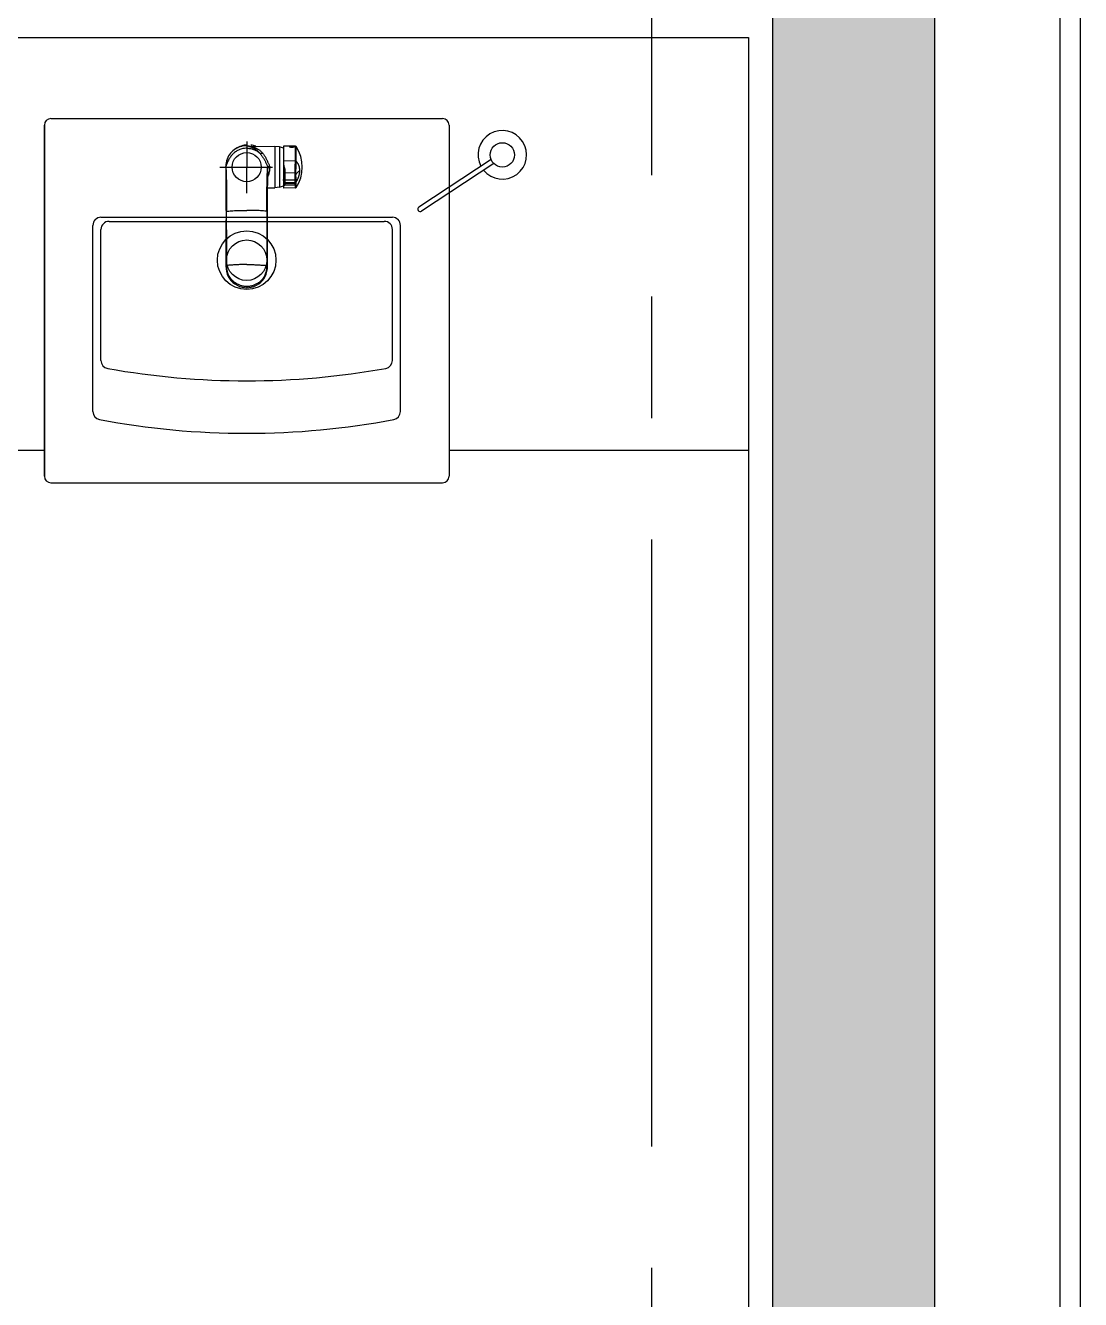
# Model space of a CAD drawing. Extents: x 1198601 to 1325177, y -301855 to -214174.
# Drawn here: x 1258597 to 1259900, y -275559 to -273985 of the extents above; entities that cross this region are included whole.
import ezdxf

# ---------------------------------------------------------------- set-up
doc = ezdxf.new("R2010")
doc.units = 0
doc.header["$LTSCALE"] = 600
doc.header["$MEASUREMENT"] = 0
doc.linetypes.add('CENTER', pattern=[2, 1.25, -0.25, 0.25, -0.25])
for name, color, linetype in [('252', 252, 'CONTINUOUS'), ('CEN', 1, 'CENTER'), ('COL', 2, 'CONTINUOUS'), ('INT', 13, 'CONTINUOUS'), ('WALLLL', 7, 'CONTINUOUS')]:
    doc.layers.add(name, color=color, linetype=linetype)

msp = doc.modelspace()

# ---------------------------------------------------------------- hatches: boundary and pattern name
at = {"layer": '252'}
msp.add_hatch(color=256, dxfattribs=at).paths.add_polyline_path([(1259720.4, -272519.9), (1259720.4, -271919.9), (1259120.4, -271919.9), (1259120.4, -272519.9), (1259520.4, -272519.9), (1259520.4, -281969.9), (1259120.4, -281969.9), (1259120.4, -282569.9), (1259720.4, -282569.9), (1259720.4, -281969.9)])

# ---------------------------------------------------------------- linework, layer by layer
at = {"layer": 'CEN'}
msp.add_line((1259370.4, -224219.9), (1259370.4, -297451), dxfattribs=at)
at = {"layer": 'COL', "color": 5}
for p, q in [((1259520.4, -281969.9), (1259520.4, -272519.9)), ((1259720.4, -281969.9), (1259720.4, -272519.9))]:
    msp.add_line(p, q, dxfattribs=at)
at = {"layer": 'INT', "lineweight": -3}
for p, q in [((1258628.4, -274099.9), (1259112.4, -274099.9)), ((1258620.4, -274107.9), (1258620.4, -274541.9)), ((1258620.4, -274541.9), (1258620.4, -274107.9)), ((1259120.4, -274107.9), (1259120.4, -274541.9)), ((1258854.9, -274138.5), (1258853.4, -274139.7)), ((1258856.4, -274137.5), (1258854.9, -274138.5)), ((1258857.8, -274136.7), (1258856.4, -274137.5)), ((1258859.2, -274136), (1258857.8, -274136.7)), ((1258860.5, -274135.4), (1258859.2, -274136)), ((1258861.7, -274135), (1258860.5, -274135.4)), ((1258862.8, -274134.6), (1258861.7, -274135)), ((1258864, -274134.3), (1258862.8, -274134.6)), ((1258864.9, -274134.1), (1258864, -274134.3)), ((1258870.6, -274128.2), (1258870.2, -274191.9)), ((1258873.9, -274134.2), (1258873.7, -274134.2)), ((1258873.8, -274134.4), (1258873.8, -274134.4)), ((1258873.9, -274134.2), (1258904.9, -274134.3)), ((1258876.1, -274134.2), (1258875.9, -274134.1)), ((1258904.9, -274134.3), (1258904.9, -274185.3)), ((1258910.9, -274134.8), (1258904.9, -274134.3)), ((1258910.9, -274134.8), (1258910.9, -274184.8)), ((1258915.8, -274134), (1258915.8, -274185.8)), ((1258915.9, -274133.9), (1258915.9, -274152.3)), ((1258930.5, -274134.2), (1258915.9, -274133.9)), ((1258923.3, -274134.9), (1258923.3, -274134.8)), ((1258928.7, -274134.9), (1258928.8, -274134.9)), ((1258930.5, -274152.4), (1258930.5, -274134.2)), ((1258931.3, -274152.5), (1258931.3, -274134.6)), ((1258845.4, -274152.3), (1258844.8, -274154.6)), ((1258846.1, -274150.1), (1258845.4, -274152.3)), ((1258847, -274148), (1258846.1, -274150.1)), ((1258848, -274146), (1258847, -274148)), ((1258849.2, -274144.2), (1258848, -274146)), ((1258850.5, -274142.5), (1258849.2, -274144.2)), ((1258851.9, -274141), (1258850.5, -274142.5)), ((1258853.4, -274139.7), (1258851.9, -274141)), ((1258930.5, -274152.4), (1258915.9, -274152.3)), ((1258915.9, -274152.3), (1258915.9, -274156.4)), ((1258930.5, -274152.5), (1258930.5, -274152.4)), ((1258931.3, -274152.6), (1258931.3, -274152.5)), ((1258837.2, -274159.9), (1258902, -274159.9)), ((1258844.4, -274159.8), (1258844.4, -274159.8)), ((1258844.4, -274159.8), (1258844.4, -274159.8)), ((1258844.4, -274159.8), (1258844.4, -274160)), ((1258844.4, -274159.8), (1258844.4, -274159.9)), ((1258844.4, -274159.9), (1258844.4, -274160)), ((1258844.4, -274160), (1258844.4, -274160.3)), ((1258844.4, -274160.3), (1258844.4, -274160.9)), ((1258844.4, -274160.9), (1258844.4, -274162.8)), ((1258844.4, -274162.8), (1258844.5, -274167.4)), ((1258844.5, -274167.4), (1258844.5, -274170.3)), ((1258844.8, -274154.6), (1258844.6, -274156.3)), ((1258844.7, -274162.4), (1258844.7, -274162.4)), ((1258896.1, -274160.7), (1258896.2, -274160.4)), ((1258896.2, -274160.4), (1258896.2, -274160.2)), ((1258896.3, -274162.9), (1258896.4, -274161.2)), ((1258896.3, -274168.3), (1258896.3, -274162.9)), ((1258896.3, -274171.9), (1258896.3, -274168.3)), ((1258896.4, -274160.3), (1258896.4, -274161.2)), ((1258915.9, -274157.8), (1258915.9, -274175.4)), ((1258916.5, -274162.8), (1258916.5, -274181.3)), ((1258917.5, -274167.1), (1258917.5, -274175.9)), ((1258930, -274167.2), (1258917.5, -274167.1)), ((1258930, -274176), (1258930, -274167.2)), ((1258931, -274181.2), (1258931, -274168.1)), ((1258844.5, -274170.3), (1258844.5, -274175.3)), ((1258844.5, -274175.3), (1258844.5, -274179.3)), ((1258844.5, -274179.3), (1258844.5, -274182.7)), ((1258844.5, -274182.7), (1258844.6, -274186)), ((1258896.2, -274185), (1258896.3, -274180.4)), ((1258896.2, -274189.8), (1258896.2, -274185)), ((1258896.2, -274185.3), (1258904.9, -274185.3)), ((1258896.3, -274176), (1258896.3, -274171.9)), ((1258896.3, -274180.4), (1258896.3, -274176)), ((1258910.9, -274184.8), (1258904.9, -274185.3)), ((1258915.9, -274176.3), (1258915.9, -274178.9)), ((1258915.9, -274178.9), (1258915.9, -274185.9)), ((1258915.9, -274178.9), (1258916.5, -274178.9)), ((1258930.5, -274185.7), (1258915.9, -274185.9)), ((1258930, -274176), (1258917.5, -274175.9)), ((1258917.5, -274179.4), (1258917.5, -274180.2)), ((1258930, -274179.4), (1258917.5, -274179.4)), ((1258930, -274180.1), (1258917.5, -274180.2)), ((1258930, -274182.2), (1258917.5, -274182.3)), ((1258930, -274180.1), (1258930, -274179.4)), ((1258930.5, -274185.7), (1258930.5, -274182)), ((1258931, -274172.4), (1258931, -274172.3)), ((1258931, -274172.3), (1258931, -274172.3)), ((1258931, -274172.3), (1258931, -274172.3)), ((1258931, -274172.5), (1258931, -274172.4)), ((1258931, -274172.4), (1258931, -274172.4)), ((1258931, -274172.6), (1258931, -274172.5)), ((1258931.3, -274178.4), (1258931.3, -274178.3)), ((1258931.3, -274185.2), (1258931.3, -274178.4)), ((1258844.6, -274186), (1258844.6, -274188.5)), ((1258844.6, -274188.5), (1258844.7, -274198.4)), ((1258844.7, -274198.4), (1258844.7, -274203.8)), ((1258896.1, -274201), (1258896.2, -274195.1)), ((1258896.1, -274207.6), (1258896.1, -274201)), ((1258896.2, -274195.1), (1258896.2, -274189.8)), ((1258844.7, -274203.8), (1258844.7, -274205.7)), ((1258844.7, -274205.7), (1258844.7, -274207.7)), ((1258844.7, -274207.7), (1258844.7, -274208.7)), ((1258844.7, -274208.7), (1258844.7, -274209.7)), ((1258844.7, -274209.7), (1258844.7, -274210.8)), ((1258844.7, -274210.8), (1258844.7, -274211.9)), ((1258844.7, -274211.9), (1258844.7, -274212.9)), ((1258844.7, -274212.9), (1258844.8, -274214)), ((1258844.8, -274214.9), (1258844.7, -274235)), ((1258844.8, -274214), (1258844.8, -274214.9)), ((1258896, -274214.9), (1258896.1, -274207.6)), ((1258896, -274235), (1258896, -274214.9)), ((1258680.3, -274461.9), (1258680.3, -274231.9)), ((1258690.3, -274221.9), (1259050.3, -274221.9)), ((1258700.3, -274226.9), (1259040.3, -274226.9)), ((1259060.3, -274461.9), (1259060.3, -274231.9)), ((1258690.3, -274398.8), (1258690.3, -274236.9)), ((1258844.7, -274235), (1258844.7, -274257.4)), ((1258896.1, -274257.4), (1258896, -274235)), ((1259050.3, -274398.8), (1259050.3, -274236.9)), ((1258844.7, -274257.4), (1258844.7, -274281.8)), ((1258896.1, -274281.8), (1258896.1, -274257.4)), ((1258844.7, -274281.8), (1258844.9, -274285.5)), ((1258844.9, -274285.5), (1258845.4, -274289)), ((1258845.4, -274289), (1258846.3, -274292.1)), ((1258846.3, -274292.1), (1258847.5, -274295)), ((1258847.5, -274295), (1258849, -274297.7)), ((1258891.8, -274297.6), (1258893.3, -274295)), ((1258893.3, -274295), (1258894.5, -274292.1)), ((1258894.5, -274292.1), (1258895.3, -274289)), ((1258895.3, -274289), (1258895.9, -274285.5)), ((1258895.9, -274285.5), (1258896.1, -274281.8)), ((1258849, -274297.7), (1258850.8, -274300.1)), ((1258850.8, -274300.1), (1258853, -274302.3)), ((1258853, -274302.3), (1258855.6, -274304.2)), ((1258855.6, -274304.2), (1258858.5, -274305.9)), ((1258858.5, -274305.9), (1258861.6, -274307.3)), ((1258861.6, -274307.3), (1258864.8, -274308.3)), ((1258864.8, -274308.3), (1258867.8, -274308.8)), ((1258867.8, -274308.8), (1258870.4, -274308.9)), ((1258870.4, -274307.5), (1258870.4, -274308.9)), ((1258870.4, -274308.9), (1258873, -274308.8)), ((1258873, -274308.8), (1258876, -274308.3)), ((1258876, -274308.3), (1258879.2, -274307.3)), ((1258879.2, -274307.3), (1258882.3, -274305.9)), ((1258882.3, -274305.9), (1258885.2, -274304.2)), ((1258885.2, -274304.2), (1258887.8, -274302.2)), ((1258887.8, -274302.2), (1258890, -274300)), ((1258890, -274300), (1258891.8, -274297.6)), ((1258628.3, -274549.9), (1259112.4, -274549.9))]:
    msp.add_line(p, q, dxfattribs=at)
at = {"layer": 'INT', "color": 5}
for p, q in [((1259172.2, -274150.4), (1259083, -274209.3)), ((1259175.5, -274155.4), (1259086.3, -274214.3)), ((1258620.4, -274509.9), (1258270.4, -274509.9)), ((1259490.4, -274509.9), (1259120.4, -274509.9))]:
    msp.add_line(p, q, dxfattribs=at)
msp.add_circle((1259186.1, -274144.8), 15, dxfattribs=at)
at = {"layer": 'INT', "lineweight": -3}
for centre, radius in [((1258870.3, -274159.9), 18), ((1258870.3, -274274.9), 36.2), ((1258870.3, -274274.9), 25)]:
    msp.add_circle(centre, radius, dxfattribs=at)
for centre, radius, start, end in [((1258628.4, -274107.9), 8, 90, 180), ((1259112.4, -274107.9), 8, 0, 90), ((1258872.1, -274160), 27.5, 91.9859, 123.9463), ((1258872.1, -274160), 27.5, 70.1707, 82.7815), ((1258908.3, -274153.9), 19, 66.6309, 82.1348), ((1258915.9, -274134), 0.1, 89, 180), ((1258930.4, -274135.2), 1, 33.9392, 89), ((1258893.7, -274159.9), 45.3, 326.0608, 33.9392), ((1258908.3, -274165.7), 19, 277.8652, 293.3691), ((1258915.9, -274185.8), 0.1, 180, 271), ((1258917.5, -274181.3), 1, 180, 270.6098), ((1258930, -274181.2), 1, 270.6098, 0), ((1258930.4, -274184.7), 1, 271, 326.0608), ((1258690.3, -274231.9), 10, 90, 180), ((1258700.3, -274236.9), 10, 90, 180), ((1259040.3, -274236.9), 10, 0, 90), ((1259050.3, -274231.9), 10, 0, 90), ((1258700.3, -274398.8), 10, 180, 260.1964), ((1259040.3, -274398.8), 10, 280.4898, 0), ((1258870.3, -273448.9), 975, 259.8566, 280.1504), ((1258690.3, -274461.9), 10, 180, 259.604), ((1259050.3, -274461.9), 10, 281.105, 0), ((1258870.3, -273513.8), 975, 259.253, 280.7543), ((1258628.4, -274541.9), 8, 180, 270), ((1259112.4, -274541.9), 8, 270, 0)]:
    msp.add_arc(centre, radius, start, end, dxfattribs=at)
at = {"layer": 'INT', "color": 5}
for centre, radius, start, end in [((1259186.1, -274144.8), 30, 219.1815, 207.7032), ((1259084.7, -274211.8), 3, 123.4423, 303.4423)]:
    msp.add_arc(centre, radius, start, end, dxfattribs=at)
at = {"layer": 'INT', "lineweight": -3}
for points, knots in [([(1258870.4, -274136.6), (1258869.5, -274136.6), (1258867.8, -274136.7), (1258865.4, -274137), (1258863.1, -274137.6), (1258861, -274138.4), (1258859, -274139.4), (1258857.2, -274140.5), (1258855.4, -274141.8), (1258853.2, -274143.7), (1258850.7, -274146.5), (1258848.2, -274150.3), (1258846.1, -274154.5), (1258845, -274157.6), (1258844.5, -274159.1)], [0, 0, 0, 0, 2.590224, 5.032312, 7.364626, 9.618123, 11.819225, 13.989956, 16.149213, 18.31337, 22.708254, 27.27355, 32.086465, 36.909979, 36.909979, 36.909979, 36.909979]), ([(1258870.4, -274133.6), (1258869.6, -274133.6), (1258867.9, -274133.6), (1258866, -274133.9), (1258865, -274134.1), (1258864.9, -274134.1)], [0, 0, 0, 0, 2.337378, 5.167079, 5.568387, 5.568387, 5.568387, 5.568387]), ([(1258870.4, -274136.6), (1258871.3, -274136.6), (1258872.9, -274136.7), (1258875.4, -274137), (1258877.6, -274137.6), (1258879.8, -274138.4), (1258881.8, -274139.4), (1258884, -274140.7), (1258885.5, -274141.9), (1258886.4, -274142.7)], [0, 0, 0, 0, 2.590224, 5.032312, 7.364626, 9.618123, 11.819225, 13.989956, 17.522772, 17.522772, 17.522772, 17.522772]), ([(1258870.6, -274133.9), (1258870.6, -274133.9), (1258870.6, -274133.8), (1258870.7, -274133.9), (1258870.8, -274133.8), (1258870.9, -274133.8), (1258871, -274133.8), (1258871.1, -274133.8), (1258871.2, -274133.8), (1258871.2, -274133.8)], [0, 0, 0, 0, 0.0041468, 0.0434381, 0.1201391, 0.2263247, 0.3522698, 0.4910073, 0.5544665, 0.5544665, 0.5544665, 0.5544665]), ([(1258872.8, -274134.1), (1258872.7, -274134.1), (1258872.5, -274134.1), (1258872.2, -274134.1), (1258872, -274134), (1258871.8, -274134), (1258871.5, -274134), (1258871.4, -274134), (1258871.2, -274134), (1258871, -274133.9), (1258870.9, -274133.9), (1258870.8, -274133.9), (1258870.7, -274133.9), (1258870.7, -274133.9), (1258870.6, -274133.9), (1258870.6, -274133.9)], [0, 0, 0, 0, 0.293484, 0.563429, 0.816329, 1.052748, 1.266688, 1.455334, 1.625009, 1.778725, 1.915635, 2.031497, 2.11774, 2.166941, 2.177312, 2.177312, 2.177312, 2.177312]), ([(1258872.8, -274134.1), (1258872.8, -274134.1), (1258872.8, -274134.1), (1258872.7, -274134.1), (1258872.7, -274134.1), (1258872.7, -274134.1), (1258872.7, -274134.2), (1258872.7, -274134.2), (1258872.8, -274134.2), (1258872.8, -274134.2), (1258872.9, -274134.2), (1258872.9, -274134.2), (1258873.1, -274134.2), (1258873.2, -274134.3), (1258873.3, -274134.3), (1258873.3, -274134.3)], [0, 0, 0, 0, 0.0405784, 0.0692345, 0.0879732, 0.098602, 0.116444, 0.1374001, 0.1689614, 0.2134599, 0.2743319, 0.355857, 0.4621056, 0.5966429, 0.7625832, 0.7625832, 0.7625832, 0.7625832]), ([(1258873.4, -274134.2), (1258873.3, -274134.2), (1258873.2, -274134.1), (1258873, -274134.1), (1258872.9, -274134.1), (1258872.8, -274134.1)], [0, 0, 0, 0, 0.1871959, 0.3849876, 0.5910613, 0.5910613, 0.5910613, 0.5910613]), ([(1258873.3, -274134.3), (1258873.4, -274134.3), (1258873.5, -274134.4), (1258873.7, -274134.4), (1258873.8, -274134.4)], [0, 0, 0, 0, 0.2000417, 0.4367546, 0.4367546, 0.4367546, 0.4367546]), ([(1258873.7, -274134.2), (1258873.6, -274134.2), (1258873.5, -274134.2), (1258873.4, -274134.2), (1258873.4, -274134.2)], [0, 0, 0, 0, 0.1300233, 0.2646704, 0.2646704, 0.2646704, 0.2646704]), ([(1258873.7, -274134.2), (1258873.6, -274134.2), (1258873.6, -274134.2), (1258873.6, -274134.2), (1258873.5, -274134.2), (1258873.5, -274134.2), (1258873.5, -274134.2), (1258873.5, -274134.2), (1258873.5, -274134.2), (1258873.5, -274134.2), (1258873.5, -274134.2), (1258873.5, -274134.2), (1258873.5, -274134.2), (1258873.5, -274134.2), (1258873.5, -274134.2)], [0, 0, 0, 0, 0.0316484, 0.1196122, 0.1522803, 0.1766546, 0.1923725, 0.1999816, 0.2023724, 0.2059214, 0.2113667, 0.2189089, 0.2404269, 0.2442912, 0.2442912, 0.2442912, 0.2442912]), ([(1258873.5, -274134.2), (1258873.5, -274134.2), (1258873.5, -274134.2), (1258873.6, -274134.2), (1258873.6, -274134.2), (1258873.7, -274134.2), (1258873.7, -274134.2), (1258873.8, -274134.2), (1258873.9, -274134.3), (1258874, -274134.3)], [0, 0, 0, 0, 0.0259235, 0.0634393, 0.1081042, 0.1593251, 0.2165079, 0.3463714, 0.4736246, 0.4736246, 0.4736246, 0.4736246]), ([(1258873.8, -274134.4), (1258873.9, -274134.4), (1258874.1, -274134.5), (1258874.4, -274134.6), (1258874.7, -274134.6), (1258875.1, -274134.8), (1258875.6, -274134.9), (1258876.1, -274135.1), (1258876.7, -274135.3), (1258877.3, -274135.6), (1258878.1, -274135.9), (1258878.9, -274136.3), (1258879.7, -274136.8), (1258880.5, -274137.3), (1258881.3, -274137.9), (1258882.1, -274138.5), (1258882.8, -274139.1), (1258883.6, -274139.8), (1258884.3, -274140.4), (1258885, -274141.2), (1258885.7, -274141.9), (1258886.2, -274142.4), (1258886.4, -274142.7)], [0, 0, 0, 0, 0.234015, 0.553034, 0.918752, 1.336149, 1.811706, 2.352872, 2.969018, 3.675295, 4.495445, 5.428287, 6.400823, 7.365961, 8.336735, 9.306633, 10.27841, 11.256796, 12.252597, 13.265339, 14.29, 15.33046, 15.33046, 15.33046, 15.33046]), ([(1258874, -274134.3), (1258874, -274134.3), (1258874, -274134.3), (1258874.1, -274134.3), (1258874.3, -274134.3), (1258874.6, -274134.4), (1258874.9, -274134.4), (1258875.3, -274134.5), (1258875.7, -274134.5), (1258876.2, -274134.6), (1258876.9, -274134.8), (1258877.7, -274135), (1258878.6, -274135.2), (1258879.7, -274135.5), (1258881.1, -274136), (1258882.7, -274136.7), (1258884.2, -274137.6), (1258885.7, -274138.6), (1258887.7, -274140.1), (1258889, -274141.4), (1258889.8, -274142.4)], [0, 0, 0, 0, 0.019567, 0.179966, 0.351036, 0.530612, 0.908774, 1.305678, 1.714741, 2.132426, 2.984373, 3.849377, 4.721296, 5.596463, 7.349597, 9.105164, 10.869074, 12.651356, 14.463785, 18.229983, 18.229983, 18.229983, 18.229983]), ([(1258923.3, -274134.8), (1258923.3, -274134.8), (1258923.4, -274134.7), (1258923.5, -274134.6), (1258923.7, -274134.5), (1258924, -274134.5), (1258924.4, -274134.4), (1258924.9, -274134.4), (1258925.3, -274134.4), (1258925.8, -274134.4), (1258926.3, -274134.4), (1258926.8, -274134.4), (1258927.3, -274134.4), (1258927.7, -274134.5), (1258928.1, -274134.5), (1258928.4, -274134.6), (1258928.6, -274134.7), (1258928.7, -274134.7), (1258928.7, -274134.8)], [0, 0, 0, 0, 0.11504, 0.279174, 0.513408, 0.823538, 1.203641, 1.64619, 2.130327, 2.64079, 3.152053, 3.650099, 4.113922, 4.534773, 4.897455, 5.19713, 5.426713, 5.590228, 5.590228, 5.590228, 5.590228]), ([(1258928.8, -274134.9), (1258928.8, -274134.9), (1258928.7, -274135), (1258928.6, -274135.2), (1258928.3, -274135.3), (1258928, -274135.4), (1258927.7, -274135.5), (1258927.3, -274135.5), (1258926.8, -274135.6), (1258926.3, -274135.6), (1258925.8, -274135.6), (1258925.3, -274135.6), (1258924.8, -274135.5), (1258924.4, -274135.4), (1258924, -274135.3), (1258923.7, -274135.2), (1258923.5, -274135.1), (1258923.4, -274135), (1258923.4, -274134.9)], [0, 0, 0, 0, 0.126532, 0.307088, 0.554852, 0.87098, 1.248, 1.680836, 2.152201, 2.652892, 3.165519, 3.674946, 4.158891, 4.603347, 4.987481, 5.305951, 5.551597, 5.728072, 5.728072, 5.728072, 5.728072]), ([(1258924.8, -274135.5), (1258924.9, -274135.5), (1258925.1, -274135.4), (1258925.3, -274135.3), (1258925.6, -274135.1), (1258925.9, -274135), (1258926.3, -274134.9), (1258926.6, -274134.9), (1258926.9, -274134.8), (1258927.2, -274134.7), (1258927.5, -274134.7), (1258927.8, -274134.7), (1258928, -274134.7), (1258928.2, -274134.7), (1258928.4, -274134.8), (1258928.5, -274134.8), (1258928.6, -274134.9), (1258928.7, -274134.9), (1258928.7, -274134.9)], [0, 0, 0, 0, 0.241446, 0.555639, 0.881781, 1.215133, 1.55057, 1.882832, 2.206878, 2.518013, 2.812569, 3.088203, 3.342633, 3.550212, 3.717069, 3.860679, 3.991185, 4.025252, 4.025252, 4.025252, 4.025252]), ([(1258928.4, -274134.9), (1258928.4, -274134.9), (1258928.4, -274134.8), (1258928.3, -274134.8), (1258928.1, -274134.7), (1258928, -274134.7), (1258927.8, -274134.7), (1258927.5, -274134.7), (1258927.3, -274134.8), (1258927, -274134.8), (1258926.7, -274134.9), (1258926.4, -274134.9), (1258926.1, -274135), (1258925.8, -274135.1), (1258925.5, -274135.2), (1258925.2, -274135.3), (1258925, -274135.4), (1258924.9, -274135.5), (1258924.8, -274135.5)], [0, 0, 0, 0, 0.082892, 0.186562, 0.321417, 0.490486, 0.693216, 0.927136, 1.18855, 1.472896, 1.774974, 2.089123, 2.409382, 2.729641, 3.04379, 3.345868, 3.630214, 3.739412, 3.739412, 3.739412, 3.739412]), ([(1258928.4, -274134.9), (1258928.4, -274134.9), (1258928.4, -274135), (1258928.4, -274135.1), (1258928.3, -274135.2), (1258928.2, -274135.3), (1258928.1, -274135.3), (1258928, -274135.4)], [0, 0, 0, 0, 0.082892, 0.1865617, 0.3214172, 0.4904858, 0.607362, 0.607362, 0.607362, 0.607362]), ([(1258886.4, -274142.7), (1258886.5, -274142.7), (1258886.9, -274142.8), (1258887.5, -274142.9), (1258888.2, -274142.8), (1258889, -274142.7), (1258889.5, -274142.5), (1258889.8, -274142.4)], [0, 0, 0, 0, 0.440152, 1.061458, 1.777331, 2.579868, 3.452398, 3.452398, 3.452398, 3.452398]), ([(1258886.4, -274142.7), (1258886.7, -274143), (1258887.3, -274143.8), (1258888.3, -274144.9), (1258889.2, -274146.1), (1258890, -274147.4), (1258890.9, -274148.8), (1258891.8, -274150.2), (1258892.6, -274151.6), (1258893.4, -274153.1), (1258894.1, -274154.7), (1258894.9, -274156.2), (1258895.6, -274157.8), (1258896, -274158.9), (1258896.2, -274159.5)], [0, 0, 0, 0, 1.436009, 2.908824, 4.41421, 5.963127, 7.564246, 9.213758, 10.894248, 12.596155, 14.315923, 16.049841, 17.79384, 19.544642, 19.544642, 19.544642, 19.544642]), ([(1258889.8, -274142.4), (1258890.1, -274142.7), (1258890.6, -274143.5), (1258891.5, -274144.6), (1258892.3, -274145.8), (1258893, -274147), (1258893.8, -274148.3), (1258894.5, -274149.7), (1258895.2, -274151.1), (1258895.9, -274152.6), (1258896.5, -274154.1), (1258897.2, -274155.6), (1258897.9, -274157.1), (1258898.3, -274158.1), (1258898.5, -274158.7)], [0, 0, 0, 0, 1.369433, 2.762615, 4.179342, 5.633471, 7.137097, 8.689847, 10.277203, 11.89178, 13.530529, 15.18905, 16.861753, 18.54261, 18.54261, 18.54261, 18.54261]), ([(1258915.9, -274152.3), (1258915.9, -274152.3), (1258915.9, -274152.3), (1258915.8, -274152.3), (1258915.8, -274152.3), (1258915.8, -274152.3), (1258915.8, -274152.3)], [0, 0, 0, 0, 0.0388565, 0.0724878, 0.0965893, 0.1103156, 0.1103156, 0.1103156, 0.1103156]), ([(1258930, -274167.2), (1258930, -274167.1), (1258930, -274167.1), (1258930, -274166.9), (1258930, -274166.8), (1258930, -274166.6), (1258930, -274166.4), (1258930, -274166.2), (1258930.1, -274165.9), (1258930.1, -274165.6), (1258930.1, -274165.2), (1258930.2, -274164.8), (1258930.2, -274164.3), (1258930.3, -274163.7), (1258930.3, -274162.9), (1258930.3, -274162.1), (1258930.4, -274161), (1258930.4, -274159.7), (1258930.4, -274158.2), (1258930.4, -274156.4), (1258930.4, -274154.5), (1258930.5, -274153.1), (1258930.5, -274152.5)], [0, 0, 0, 0, 0.105645, 0.226459, 0.366376, 0.529886, 0.722208, 0.949367, 1.218299, 1.537069, 1.914571, 2.351515, 2.861987, 3.470206, 4.203472, 5.070432, 6.103024, 7.354612, 8.852636, 10.665364, 12.784059, 14.684072, 14.684072, 14.684072, 14.684072]), ([(1258930.5, -274152.4), (1258930.5, -274152.4), (1258930.7, -274152.4), (1258930.9, -274152.4), (1258931.1, -274152.5), (1258931.2, -274152.5), (1258931.3, -274152.5)], [0, 0, 0, 0, 0.237601, 0.461865, 0.6613791, 0.8267999, 0.8267999, 0.8267999, 0.8267999]), ([(1258930.5, -274152.5), (1258930.5, -274152.5), (1258930.7, -274152.5), (1258930.9, -274152.5), (1258931.1, -274152.6), (1258931.2, -274152.6), (1258931.3, -274152.6)], [0, 0, 0, 0, 0.2376631, 0.4621386, 0.6620475, 0.8280829, 0.8280829, 0.8280829, 0.8280829]), ([(1258931, -274168.1), (1258931, -274168.1), (1258931, -274168), (1258931, -274167.9), (1258931, -274167.7), (1258931, -274167.6), (1258931, -274167.3), (1258931, -274167.1), (1258931.1, -274166.8), (1258931.1, -274166.4), (1258931.1, -274166), (1258931.2, -274165.5), (1258931.2, -274164.9), (1258931.2, -274164.3), (1258931.2, -274163.5), (1258931.2, -274162.5), (1258931.3, -274161.4), (1258931.3, -274160.1), (1258931.3, -274158.5), (1258931.3, -274156.6), (1258931.3, -274154.7), (1258931.3, -274153.3), (1258931.3, -274152.6)], [0, 0, 0, 0, 0.109416, 0.235899, 0.383959, 0.558894, 0.767027, 1.015796, 1.313648, 1.669921, 2.094291, 2.585725, 3.156672, 3.829864, 4.629392, 5.559864, 6.652494, 7.961874, 9.515731, 11.384558, 13.560083, 15.506199, 15.506199, 15.506199, 15.506199]), ([(1258935.9, -274164.2), (1258935.9, -274164), (1258935.9, -274163.7), (1258935.9, -274163.3), (1258935.9, -274162.8), (1258935.8, -274162.4), (1258935.8, -274161.9), (1258935.7, -274161.5), (1258935.7, -274161), (1258935.6, -274160.5), (1258935.5, -274159.9), (1258935.3, -274159.3), (1258935.1, -274158.6), (1258934.9, -274157.9), (1258934.5, -274157.1), (1258934.2, -274156.4), (1258933.8, -274155.7), (1258933.5, -274155.1), (1258933.1, -274154.7), (1258932.8, -274154.2), (1258932.5, -274153.9), (1258932.2, -274153.5), (1258931.9, -274153.2), (1258931.6, -274152.9), (1258931.4, -274152.7), (1258931.3, -274152.6)], [0, 0, 0, 0, 0.452543, 0.90402, 1.352082, 1.794141, 2.232662, 2.682821, 3.162328, 3.688209, 4.271653, 4.919897, 5.636533, 6.412497, 7.234235, 8.063458, 8.833769, 9.51157, 10.101801, 10.615035, 11.078937, 11.521149, 11.962778, 12.403668, 12.840462, 12.840462, 12.840462, 12.840462]), ([(1258844.6, -274156.3), (1258844.5, -274156.6), (1258844.4, -274157.6), (1258844.4, -274158.7), (1258844.4, -274159.5)], [0, 0, 0, 0, 0.804088, 3.226093, 3.226093, 3.226093, 3.226093]), ([(1258844.4, -274159.4), (1258844.4, -274159.4), (1258844.4, -274159.4), (1258844.4, -274159.4), (1258844.4, -274159.4), (1258844.4, -274159.4), (1258844.4, -274159.3), (1258844.4, -274159.3), (1258844.4, -274159.3), (1258844.4, -274159.3), (1258844.4, -274159.3), (1258844.4, -274159.2), (1258844.5, -274159.2), (1258844.5, -274159.2), (1258844.5, -274159.1), (1258844.5, -274159.1)], [0, 0, 0, 0, 0.0146093, 0.0298766, 0.0456952, 0.0620495, 0.0789671, 0.0964151, 0.1148283, 0.1355764, 0.1603737, 0.1905349, 0.2278157, 0.2759383, 0.3433875, 0.3433875, 0.3433875, 0.3433875]), ([(1258844.5, -274159.1), (1258844.5, -274159.2), (1258844.4, -274159.4), (1258844.4, -274159.5), (1258844.4, -274159.6)], [0, 0, 0, 0, 0.2658295, 0.5316588, 0.5316588, 0.5316588, 0.5316588]), ([(1258844.4, -274159.5), (1258844.4, -274159.5), (1258844.4, -274159.5), (1258844.4, -274159.5), (1258844.4, -274159.5), (1258844.4, -274159.5), (1258844.4, -274159.4), (1258844.4, -274159.4), (1258844.4, -274159.4)], [0, 0, 0, 0, 0.01724635, 0.03443609, 0.05105741, 0.06670622, 0.08132657, 0.09556705, 0.09556705, 0.09556705, 0.09556705]), ([(1258844.4, -274159.5), (1258844.4, -274159.5), (1258844.4, -274159.5), (1258844.4, -274159.6), (1258844.4, -274159.6)], [0, 0, 0, 0, 0.02403585, 0.04998566, 0.04998566, 0.04998566, 0.04998566]), ([(1258844.4, -274159.6), (1258844.4, -274159.6), (1258844.4, -274159.6), (1258844.4, -274159.6), (1258844.4, -274159.6), (1258844.4, -274159.6), (1258844.4, -274159.7), (1258844.4, -274159.7)], [0, 0, 0, 0, 0.02313412, 0.04324975, 0.060657, 0.07563547, 0.08864377, 0.08864377, 0.08864377, 0.08864377]), ([(1258844.4, -274159.7), (1258844.4, -274159.7), (1258844.4, -274159.7), (1258844.4, -274159.7), (1258844.4, -274159.7), (1258844.4, -274159.7), (1258844.4, -274159.7), (1258844.4, -274159.7), (1258844.4, -274159.7), (1258844.4, -274159.8), (1258844.4, -274159.8), (1258844.4, -274159.8), (1258844.4, -274159.8)], [0, 0, 0, 0, 0.0119215, 0.0235152, 0.0350571, 0.0465041, 0.0578922, 0.0692869, 0.0806998, 0.0924356, 0.1053601, 0.1081219, 0.1081219, 0.1081219, 0.1081219]), ([(1258844.5, -274159.1), (1258844.5, -274159.1), (1258844.6, -274159.2), (1258844.5, -274159.2), (1258844.5, -274159.3)], [0, 0, 0, 0, 0.0272213, 0.1835337, 0.1835337, 0.1835337, 0.1835337]), ([(1258844.6, -274159.9), (1258844.6, -274160), (1258844.6, -274160.4), (1258844.7, -274161.2), (1258844.7, -274162), (1258844.7, -274162.4)], [0, 0, 0, 0, 0.344708, 1.235697, 2.49985, 2.49985, 2.49985, 2.49985]), ([(1258844.7, -274162.4), (1258844.8, -274163), (1258844.8, -274164.4), (1258844.9, -274166.7), (1258845, -274169.5), (1258845.1, -274172.7), (1258845.2, -274175.8), (1258845.3, -274178.8), (1258845.3, -274181.9), (1258845.4, -274185.2), (1258845.4, -274188.6), (1258845.5, -274192.1), (1258845.5, -274195.6), (1258845.5, -274199.3), (1258845.5, -274202.9), (1258845.5, -274206.3), (1258845.5, -274209.4), (1258845.5, -274212.1), (1258845.5, -274213.8), (1258845.5, -274214.6)], [0, 0, 0, 0, 1.71548, 4.091926, 6.983155, 10.250061, 13.415907, 16.366054, 19.317284, 22.667187, 26.241959, 29.694991, 33.165519, 36.797763, 40.534632, 44.048526, 47.085042, 49.75156, 52.157576, 52.157576, 52.157576, 52.157576]), ([(1258895.3, -274214.6), (1258895.3, -274213.8), (1258895.3, -274212.2), (1258895.2, -274209.6), (1258895.2, -274206.7), (1258895.2, -274203.5), (1258895.3, -274200.2), (1258895.3, -274196.8), (1258895.3, -274193.4), (1258895.3, -274190), (1258895.4, -274186.5), (1258895.4, -274183.2), (1258895.5, -274180.1), (1258895.6, -274177.2), (1258895.6, -274174.2), (1258895.7, -274171.1), (1258895.8, -274168.2), (1258895.9, -274165.6), (1258896, -274163.5), (1258896.1, -274161.9), (1258896.1, -274161.1), (1258896.1, -274160.7)], [0, 0, 0, 0, 2.337635, 4.909997, 7.768616, 10.969092, 14.408092, 17.848495, 21.231712, 24.576192, 28.065518, 31.495912, 34.540251, 37.383744, 40.371744, 43.530973, 46.560296, 49.189783, 51.300944, 52.82171, 53.897247, 53.897247, 53.897247, 53.897247]), ([(1258896.2, -274159.5), (1258896.2, -274159.5), (1258896.2, -274159.5), (1258896.3, -274159.5), (1258896.3, -274159.5), (1258896.4, -274159.4), (1258896.5, -274159.4), (1258896.6, -274159.4), (1258896.8, -274159.3), (1258897, -274159.2), (1258897.4, -274159.1), (1258897.7, -274159), (1258898.1, -274158.8), (1258898.4, -274158.7), (1258898.5, -274158.7)], [0, 0, 0, 0, 0.010944, 0.027521, 0.077782, 0.150389, 0.244474, 0.359082, 0.493233, 0.816175, 1.174168, 1.575442, 2.00623, 2.452757, 2.452757, 2.452757, 2.452757]), ([(1258896.2, -274159.5), (1258896.2, -274159.5), (1258896.3, -274159.6), (1258896.3, -274159.7), (1258896.3, -274159.9), (1258896.3, -274160), (1258896.4, -274160)], [0, 0, 0, 0, 0.1482974, 0.2952828, 0.4410236, 0.5855392, 0.5855392, 0.5855392, 0.5855392]), ([(1258896.2, -274160.2), (1258896.2, -274160.1), (1258896.2, -274159.9), (1258896.2, -274159.6), (1258896.2, -274159.5)], [0, 0, 0, 0, 0.2943163, 0.7809709, 0.7809709, 0.7809709, 0.7809709]), ([(1258898.8, -274160.6), (1258898.7, -274161.5), (1258898.5, -274163.2), (1258898.1, -274165.7), (1258897.5, -274168.2), (1258896.9, -274170.2), (1258896.5, -274171.3), (1258896.3, -274171.6)], [0, 0, 0, 0, 2.623607, 5.212523, 7.739175, 10.184468, 11.359691, 11.359691, 11.359691, 11.359691]), ([(1258896.4, -274160.4), (1258896.4, -274160.4), (1258896.4, -274160.4), (1258896.4, -274160.4), (1258896.4, -274160.4), (1258896.5, -274160.4), (1258896.5, -274160.4), (1258896.6, -274160.4), (1258896.8, -274160.4), (1258896.9, -274160.5), (1258897.1, -274160.5), (1258897.5, -274160.5), (1258897.9, -274160.5), (1258898.4, -274160.6), (1258898.7, -274160.6), (1258898.8, -274160.6)], [0, 0, 0, 0, 0.001735, 0.015686, 0.035501, 0.092711, 0.173124, 0.27621, 0.400822, 0.545655, 0.709398, 1.087447, 1.519914, 1.990349, 2.480385, 2.480385, 2.480385, 2.480385]), ([(1258898.5, -274158.7), (1258898.6, -274158.8), (1258898.7, -274158.9), (1258898.7, -274159.2), (1258898.8, -274159.5), (1258898.8, -274159.7), (1258898.8, -274159.8)], [0, 0, 0, 0, 0.298762, 0.593732, 0.88539, 1.173884, 1.173884, 1.173884, 1.173884]), ([(1258898.8, -274159.8), (1258898.8, -274159.9), (1258898.9, -274160.1), (1258898.9, -274160.3), (1258898.8, -274160.5), (1258898.8, -274160.6)], [0, 0, 0, 0, 0.2739408, 0.547197, 0.8203208, 0.8203208, 0.8203208, 0.8203208]), ([(1258915.9, -274156.4), (1258915.9, -274156.4), (1258915.9, -274156.4), (1258915.8, -274156.4), (1258915.8, -274156.4), (1258915.8, -274156.4), (1258915.8, -274156.4)], [0, 0, 0, 0, 0.0389348, 0.0735218, 0.1005829, 0.1206181, 0.1206181, 0.1206181, 0.1206181]), ([(1258915.8, -274156.4), (1258915.8, -274156.5), (1258915.8, -274156.8), (1258915.8, -274157), (1258915.8, -274157.3), (1258915.9, -274157.5), (1258915.9, -274157.7), (1258915.9, -274157.8)], [0, 0, 0, 0, 0.327151, 0.620734, 0.88299, 1.1194, 1.335167, 1.335167, 1.335167, 1.335167]), ([(1258915.9, -274156.4), (1258915.9, -274156.5), (1258915.9, -274156.7), (1258915.9, -274157), (1258915.9, -274157.3), (1258916, -274157.5), (1258916, -274157.6), (1258916, -274157.7)], [0, 0, 0, 0, 0.326535, 0.619413, 0.880873, 1.116375, 1.331088, 1.331088, 1.331088, 1.331088]), ([(1258916, -274157.7), (1258916, -274157.7), (1258916, -274157.7), (1258915.9, -274157.7), (1258915.9, -274157.8), (1258915.9, -274157.8)], [0, 0, 0, 0, 0.0423912, 0.0809186, 0.1116655, 0.1116655, 0.1116655, 0.1116655]), ([(1258915.9, -274157.8), (1258915.9, -274157.9), (1258916, -274158.3), (1258916.1, -274158.8), (1258916.2, -274159.4), (1258916.3, -274159.9), (1258916.4, -274160.5), (1258916.4, -274161.1), (1258916.5, -274161.7), (1258916.5, -274162.2), (1258916.5, -274162.6), (1258916.5, -274162.8)], [0, 0, 0, 0, 0.528608, 1.063859, 1.614016, 2.178183, 2.753417, 3.336588, 3.926926, 4.520478, 5.105253, 5.105253, 5.105253, 5.105253]), ([(1258916, -274157.7), (1258916, -274157.9), (1258916.1, -274158.2), (1258916.2, -274158.7), (1258916.4, -274159.3), (1258916.5, -274159.8), (1258916.7, -274160.3), (1258916.8, -274160.8), (1258917, -274161.3), (1258917.1, -274161.8), (1258917.3, -274162.1), (1258917.3, -274162.2)], [0, 0, 0, 0, 0.523889, 1.048295, 1.579689, 2.115459, 2.651071, 3.181844, 3.705461, 4.2172, 4.706397, 4.706397, 4.706397, 4.706397]), ([(1258917.3, -274162.2), (1258917.2, -274162.2), (1258917.1, -274162.3), (1258917, -274162.3), (1258916.8, -274162.4), (1258916.7, -274162.5), (1258916.6, -274162.6), (1258916.5, -274162.7), (1258916.5, -274162.8), (1258916.5, -274162.8)], [0, 0, 0, 0, 0.182114, 0.363634, 0.537934, 0.699205, 0.843319, 0.968953, 1.079048, 1.079048, 1.079048, 1.079048]), ([(1258917.5, -274167.1), (1258917.4, -274167.1), (1258917.3, -274167.1), (1258917.1, -274167.2), (1258916.9, -274167.3), (1258916.7, -274167.5), (1258916.6, -274167.7), (1258916.5, -274167.9), (1258916.5, -274168), (1258916.5, -274168.1)], [0, 0, 0, 0, 0.225083, 0.449427, 0.672405, 0.893653, 1.113152, 1.331233, 1.548523, 1.548523, 1.548523, 1.548523]), ([(1258917.3, -274162.2), (1258917.3, -274162.3), (1258917.4, -274162.4), (1258917.4, -274162.5), (1258917.4, -274162.7), (1258917.5, -274162.9), (1258917.5, -274163.1), (1258917.5, -274163.3), (1258917.5, -274163.6), (1258917.5, -274163.8), (1258917.5, -274164.2), (1258917.5, -274164.5), (1258917.5, -274164.8), (1258917.5, -274165.2), (1258917.5, -274165.5), (1258917.5, -274165.8), (1258917.5, -274166.1), (1258917.5, -274166.4), (1258917.5, -274166.7), (1258917.5, -274166.9), (1258917.5, -274167), (1258917.5, -274167.1)], [0, 0, 0, 0, 0.160194, 0.325728, 0.498389, 0.681673, 0.880568, 1.102288, 1.351105, 1.627073, 1.929676, 2.260958, 2.622082, 2.983618, 3.324025, 3.64272, 3.939276, 4.213383, 4.464725, 4.693043, 4.898033, 4.898033, 4.898033, 4.898033]), ([(1258930, -274167.2), (1258930.1, -274167.2), (1258930.2, -274167.2), (1258930.5, -274167.3), (1258930.7, -274167.4), (1258930.9, -274167.6), (1258931, -274167.9), (1258931, -274168), (1258931, -274168.1)], [0, 0, 0, 0, 0.259435, 0.517671, 0.773853, 1.027659, 1.279396, 1.529934, 1.529934, 1.529934, 1.529934]), ([(1258930, -274167.2), (1258930.1, -274167.2), (1258930.2, -274167.2), (1258930.5, -274167.3), (1258930.7, -274167.4), (1258930.9, -274167.6), (1258931, -274167.9), (1258931, -274168), (1258931, -274168.1)], [0, 0, 0, 0, 0.259437, 0.517678, 0.773872, 1.027697, 1.279461, 1.530027, 1.530027, 1.530027, 1.530027]), ([(1258931, -274170.4), (1258931, -274170.2), (1258931, -274169.9), (1258931.1, -274169.5), (1258931.2, -274169), (1258931.5, -274168.4), (1258932, -274167.7), (1258932.6, -274166.9), (1258933.4, -274166.1), (1258934.2, -274165.4), (1258935.1, -274164.8), (1258935.6, -274164.4), (1258935.9, -274164.2)], [0, 0, 0, 0, 0.459627, 0.924367, 1.398823, 1.885684, 2.898929, 3.960085, 5.050784, 6.145211, 7.2129, 8.220926, 8.220926, 8.220926, 8.220926]), ([(1258931.3, -274178.3), (1258931.4, -274178.2), (1258931.6, -274177.9), (1258931.9, -274177.4), (1258932.2, -274177), (1258932.5, -274176.5), (1258932.8, -274176), (1258933, -274175.5), (1258933.3, -274175), (1258933.5, -274174.5), (1258933.8, -274174), (1258934, -274173.5), (1258934.2, -274173), (1258934.4, -274172.5), (1258934.6, -274171.9), (1258934.8, -274171.2), (1258935, -274170.5), (1258935.2, -274169.7), (1258935.4, -274168.8), (1258935.6, -274167.7), (1258935.8, -274166.6), (1258935.9, -274165.4), (1258935.9, -274164.6), (1258935.9, -274164.2)], [0, 0, 0, 0, 0.551396, 1.102926, 1.655971, 2.2092, 2.762323, 3.315244, 3.869963, 4.427947, 4.989821, 5.554573, 6.117488, 6.683879, 7.278636, 7.934468, 8.679043, 9.52814, 10.489055, 11.563922, 12.740618, 13.962522, 15.148207, 15.148207, 15.148207, 15.148207]), ([(1258915.9, -274175.4), (1258915.9, -274175.5), (1258915.9, -274175.6), (1258915.8, -274175.7), (1258915.8, -274175.8), (1258915.8, -274176), (1258915.8, -274176.1), (1258915.8, -274176.2)], [0, 0, 0, 0, 0.1212267, 0.2539572, 0.4011697, 0.5670711, 0.755174, 0.755174, 0.755174, 0.755174]), ([(1258915.9, -274176.3), (1258915.9, -274176.3), (1258915.9, -274176.3), (1258915.8, -274176.2), (1258915.8, -274176.2), (1258915.8, -274176.2), (1258915.8, -274176.2)], [0, 0, 0, 0, 0.0392584, 0.0770519, 0.1126123, 0.1464901, 0.1464901, 0.1464901, 0.1464901]), ([(1258915.9, -274178.9), (1258915.9, -274178.9), (1258915.9, -274178.9), (1258915.8, -274178.9), (1258915.8, -274178.9), (1258915.8, -274178.9), (1258915.8, -274178.9)], [0, 0, 0, 0, 0.0391473, 0.0757518, 0.1083109, 0.1376452, 0.1376452, 0.1376452, 0.1376452]), ([(1258916.5, -274172.8), (1258916.5, -274172.9), (1258916.5, -274173.1), (1258916.5, -274173.4), (1258916.4, -274173.7), (1258916.4, -274174), (1258916.3, -274174.3), (1258916.2, -274174.6), (1258916.1, -274174.9), (1258916, -274175.2), (1258915.9, -274175.3), (1258915.9, -274175.4)], [0, 0, 0, 0, 0.306092, 0.6109, 0.918491, 1.226464, 1.535613, 1.84697, 2.160559, 2.465312, 2.748517, 2.748517, 2.748517, 2.748517]), ([(1258916, -274175.5), (1258916, -274175.5), (1258916, -274175.5), (1258915.9, -274175.5), (1258915.9, -274175.4), (1258915.9, -274175.4)], [0, 0, 0, 0, 0.0424668, 0.0844888, 0.1246144, 0.1246144, 0.1246144, 0.1246144]), ([(1258916, -274175.5), (1258916, -274175.5), (1258916, -274175.6), (1258915.9, -274175.8), (1258915.9, -274175.9), (1258915.9, -274176.1), (1258915.9, -274176.2), (1258915.9, -274176.3)], [0, 0, 0, 0, 0.1231996, 0.2583929, 0.4084935, 0.5776431, 0.7692559, 0.7692559, 0.7692559, 0.7692559]), ([(1258916.5, -274174.4), (1258916.5, -274174.4), (1258916.4, -274174.5), (1258916.3, -274174.7), (1258916.2, -274175), (1258916.1, -274175.2), (1258916, -274175.4), (1258916, -274175.5)], [0, 0, 0, 0, 0.010666, 0.29787, 0.595805, 0.891808, 1.171165, 1.171165, 1.171165, 1.171165]), ([(1258917.5, -274175.9), (1258917.4, -274175.9), (1258917.3, -274175.9), (1258917.1, -274176), (1258916.9, -274176.1), (1258916.7, -274176.3), (1258916.6, -274176.5), (1258916.5, -274176.7), (1258916.5, -274176.8), (1258916.5, -274176.9)], [0, 0, 0, 0, 0.225083, 0.449427, 0.672405, 0.893653, 1.113152, 1.331233, 1.548523, 1.548523, 1.548523, 1.548523]), ([(1258917.5, -274179.4), (1258917.4, -274179.4), (1258917.3, -274179.4), (1258917.1, -274179.3), (1258916.9, -274179.3), (1258916.7, -274179.3), (1258916.6, -274179.2), (1258916.5, -274179.2), (1258916.5, -274179.1), (1258916.5, -274179.1)], [0, 0, 0, 0, 0.224031, 0.437902, 0.631678, 0.796768, 0.926842, 1.019641, 1.082854, 1.082854, 1.082854, 1.082854]), ([(1258917.5, -274180.2), (1258917.4, -274180.2), (1258917.3, -274180.2), (1258917.1, -274180.2), (1258916.9, -274180.2), (1258916.7, -274180.1), (1258916.6, -274180.1), (1258916.5, -274180), (1258916.5, -274180), (1258916.5, -274180)], [0, 0, 0, 0, 0.224031, 0.437902, 0.631678, 0.796768, 0.926842, 1.019641, 1.082854, 1.082854, 1.082854, 1.082854]), ([(1258917.5, -274175.9), (1258917.5, -274175.9), (1258917.5, -274176), (1258917.5, -274176), (1258917.5, -274176.1), (1258917.5, -274176.2), (1258917.5, -274176.2), (1258917.5, -274176.3), (1258917.5, -274176.4), (1258917.5, -274176.5), (1258917.5, -274176.6), (1258917.5, -274176.7), (1258917.5, -274176.9), (1258917.5, -274177), (1258917.5, -274177.1), (1258917.5, -274177.2), (1258917.5, -274177.4), (1258917.5, -274177.5), (1258917.5, -274177.7), (1258917.5, -274177.8), (1258917.5, -274178), (1258917.5, -274178.1), (1258917.5, -274178.3), (1258917.5, -274178.4), (1258917.5, -274178.6), (1258917.5, -274178.7), (1258917.5, -274178.9), (1258917.5, -274179.1), (1258917.5, -274179.2), (1258917.5, -274179.3), (1258917.5, -274179.4)], [0, 0, 0, 0, 0.045513, 0.099321, 0.161262, 0.231133, 0.308711, 0.393764, 0.486038, 0.585251, 0.691092, 0.803217, 0.921244, 1.044816, 1.173595, 1.307164, 1.445058, 1.586839, 1.732097, 1.880403, 2.031289, 2.184269, 2.338859, 2.494576, 2.650918, 2.8074, 2.963569, 3.118967, 3.273066, 3.425337, 3.425337, 3.425337, 3.425337]), ([(1258917.5, -274180.2), (1258917.5, -274180.3), (1258917.5, -274180.4), (1258917.5, -274180.5), (1258917.5, -274180.7), (1258917.5, -274180.8), (1258917.5, -274180.9), (1258917.5, -274181.1), (1258917.5, -274181.2), (1258917.5, -274181.3), (1258917.5, -274181.4), (1258917.5, -274181.6), (1258917.5, -274181.7), (1258917.5, -274181.8), (1258917.5, -274181.8), (1258917.5, -274181.9), (1258917.5, -274182), (1258917.5, -274182.1), (1258917.5, -274182.1), (1258917.5, -274182.2), (1258917.5, -274182.2), (1258917.5, -274182.2), (1258917.5, -274182.3), (1258917.5, -274182.3), (1258917.5, -274182.3), (1258917.5, -274182.3), (1258917.5, -274182.3)], [0, 0, 0, 0, 0.149985, 0.297219, 0.441302, 0.581725, 0.718051, 0.849878, 0.9768, 1.098417, 1.21435, 1.324224, 1.427667, 1.524369, 1.614063, 1.696454, 1.771258, 1.838245, 1.897224, 1.94802, 1.990469, 2.024435, 2.049806, 2.066505, 2.074486, 2.074517, 2.074517, 2.074517, 2.074517]), ([(1258930, -274176), (1258930.1, -274176), (1258930.2, -274176), (1258930.5, -274176.1), (1258930.7, -274176.3), (1258930.9, -274176.5), (1258931, -274176.7), (1258931, -274176.9), (1258931, -274177)], [0, 0, 0, 0, 0.259437, 0.517678, 0.773872, 1.027697, 1.279461, 1.530027, 1.530027, 1.530027, 1.530027]), ([(1258930, -274179.4), (1258930, -274179.3), (1258930, -274179), (1258930, -274178.5), (1258930, -274178), (1258930, -274177.5), (1258930, -274177.1), (1258930, -274176.8), (1258930, -274176.4), (1258930, -274176.2), (1258930, -274176.1), (1258930, -274176)], [0, 0, 0, 0, 0.478989, 0.965418, 1.444659, 1.902129, 2.324085, 2.697734, 3.011851, 3.256886, 3.425498, 3.425498, 3.425498, 3.425498]), ([(1258930, -274179.4), (1258930.1, -274179.4), (1258930.2, -274179.4), (1258930.5, -274179.4), (1258930.7, -274179.4), (1258930.8, -274179.3), (1258930.9, -274179.3), (1258931, -274179.2), (1258931, -274179.2)], [0, 0, 0, 0, 0.257279, 0.497894, 0.707141, 0.873267, 0.990001, 1.064662, 1.064662, 1.064662, 1.064662]), ([(1258930, -274180.1), (1258930.1, -274180.1), (1258930.2, -274180.1), (1258930.5, -274180.1), (1258930.7, -274180), (1258930.8, -274180), (1258930.9, -274179.9), (1258931, -274179.9), (1258931, -274179.8)], [0, 0, 0, 0, 0.257278, 0.497893, 0.70714, 0.873266, 0.990001, 1.064662, 1.064662, 1.064662, 1.064662]), ([(1258930, -274182.2), (1258930, -274182.2), (1258930, -274182), (1258930, -274181.9), (1258930, -274181.6), (1258930, -274181.3), (1258930, -274181), (1258930, -274180.5), (1258930, -274180.2), (1258930, -274180.1)], [0, 0, 0, 0, 0.088602, 0.256438, 0.500789, 0.814248, 1.187398, 1.608879, 2.066008, 2.066008, 2.066008, 2.066008]), ([(1258931.3, -274178.3), (1258931.3, -274177.9), (1258931.3, -274177), (1258931.3, -274175.8), (1258931.3, -274174.7), (1258931.3, -274173.9), (1258931.3, -274173.3), (1258931.2, -274172.8), (1258931.2, -274172.5), (1258931.2, -274172.3), (1258931.2, -274172.1), (1258931.2, -274172), (1258931.1, -274172), (1258931.1, -274172), (1258931.1, -274172), (1258931, -274172.1), (1258931, -274172.1), (1258931, -274172.2), (1258931, -274172.3), (1258931, -274172.4), (1258931, -274172.5), (1258931, -274172.6), (1258931, -274172.6)], [0, 0, 0, 0, 1.311601, 2.685671, 3.753166, 4.543419, 5.130562, 5.556245, 5.865224, 6.085544, 6.232657, 6.324308, 6.376208, 6.4092, 6.451854, 6.511616, 6.585529, 6.669377, 6.759561, 6.853537, 6.949781, 7.04765, 7.04765, 7.04765, 7.04765]), ([(1258931, -274178.6), (1258931, -274178.5), (1258931.1, -274178.5), (1258931.2, -274178.4), (1258931.3, -274178.3)], [0, 0, 0, 0, 0.1558651, 0.3620472, 0.3620472, 0.3620472, 0.3620472]), ([(1258931, -274178.6), (1258931, -274178.6), (1258931.1, -274178.6), (1258931.2, -274178.5), (1258931.3, -274178.4)], [0, 0, 0, 0, 0.1558597, 0.3611669, 0.3611669, 0.3611669, 0.3611669]), ([(1258844.8, -274214.9), (1258844.8, -274214.9), (1258844.8, -274214.8), (1258844.9, -274214.7), (1258845.2, -274214.6), (1258845.4, -274214.6), (1258845.5, -274214.6)], [0, 0, 0, 0, 0.0273445, 0.2025469, 0.4678711, 0.8524987, 0.8524987, 0.8524987, 0.8524987]), ([(1258845.5, -274214.6), (1258846.4, -274214.5), (1258848.4, -274214.2), (1258851.6, -274213.9), (1258855.4, -274213.7), (1258859.9, -274213.5), (1258864.9, -274213.4), (1258868.5, -274213.4), (1258870.4, -274213.4)], [0, 0, 0, 0, 2.726158, 5.949237, 9.754679, 14.183527, 19.239685, 24.930174, 24.930174, 24.930174, 24.930174]), ([(1258845.6, -274281.5), (1258845.6, -274273.6), (1258845.6, -274258.3), (1258845.6, -274236), (1258845.5, -274221.6), (1258845.5, -274214.6)], [0, 0, 0, 0, 23.676981, 45.935727, 66.880488, 66.880488, 66.880488, 66.880488]), ([(1258895.3, -274214.6), (1258894.4, -274214.5), (1258892.4, -274214.2), (1258889.2, -274213.9), (1258885.4, -274213.7), (1258880.9, -274213.5), (1258875.9, -274213.4), (1258872.3, -274213.4), (1258870.4, -274213.4)], [0, 0, 0, 0, 2.726158, 5.949237, 9.754679, 14.183527, 19.239685, 24.930174, 24.930174, 24.930174, 24.930174]), ([(1258895.3, -274214.6), (1258895.3, -274221.6), (1258895.2, -274236.1), (1258895.2, -274258.3), (1258895.2, -274273.6), (1258895.1, -274281.5)], [0, 0, 0, 0, 21.054163, 43.3221, 66.880488, 66.880488, 66.880488, 66.880488]), ([(1258896, -274214.9), (1258896, -274214.9), (1258896, -274214.8), (1258895.9, -274214.7), (1258895.6, -274214.6), (1258895.4, -274214.6), (1258895.3, -274214.6)], [0, 0, 0, 0, 0.0273469, 0.2025276, 0.4678568, 0.8524808, 0.8524808, 0.8524808, 0.8524808]), ([(1258870.4, -274280.3), (1258868.7, -274280.3), (1258865.3, -274280.3), (1258860.3, -274280.4), (1258855.4, -274280.7), (1258850.5, -274281), (1258847.3, -274281.3), (1258845.6, -274281.5)], [0, 0, 0, 0, 5.123766, 10.141851, 15.051188, 19.900476, 24.78745, 24.78745, 24.78745, 24.78745]), ([(1258870.4, -274280.3), (1258872.1, -274280.3), (1258875.5, -274280.3), (1258880.5, -274280.4), (1258885.4, -274280.7), (1258890.3, -274281), (1258893.5, -274281.3), (1258895.1, -274281.5)], [0, 0, 0, 0, 5.123766, 10.141851, 15.051188, 19.900476, 24.78745, 24.78745, 24.78745, 24.78745]), ([(1258844.7, -274281.8), (1258844.7, -274281.7), (1258844.7, -274281.7), (1258844.9, -274281.6), (1258845.2, -274281.5), (1258845.5, -274281.5), (1258845.6, -274281.5)], [0, 0, 0, 0, 0.08014, 0.28535, 0.613292, 1.046016, 1.046016, 1.046016, 1.046016]), ([(1258870.4, -274307.5), (1258870.1, -274307.5), (1258869.3, -274307.5), (1258868.2, -274307.4), (1258867, -274307.2), (1258865.6, -274307), (1258864.1, -274306.6), (1258862.5, -274306.2), (1258860.9, -274305.5), (1258859.1, -274304.7), (1258857.1, -274303.6), (1258855.1, -274302.3), (1258853, -274300.5), (1258851, -274298.4), (1258849.3, -274296), (1258848, -274293.5), (1258847.1, -274291.1), (1258846.5, -274288.8), (1258846.1, -274286.8), (1258845.8, -274284.9), (1258845.7, -274283.1), (1258845.6, -274282), (1258845.6, -274281.5)], [0, 0, 0, 0, 1.005831, 2.142535, 3.405588, 4.791167, 6.296237, 7.929834, 9.719456, 11.700041, 13.895764, 16.332563, 19.095143, 22.022318, 24.947988, 27.805871, 30.434047, 32.76917, 34.869567, 36.779558, 38.513725, 40.10254, 40.10254, 40.10254, 40.10254]), ([(1258895.1, -274281.5), (1258895.1, -274282), (1258895.1, -274283.1), (1258895, -274284.9), (1258894.7, -274286.8), (1258894.3, -274288.8), (1258893.7, -274291.1), (1258892.8, -274293.5), (1258891.5, -274296), (1258889.8, -274298.4), (1258887.8, -274300.5), (1258885.7, -274302.3), (1258883.7, -274303.6), (1258881.7, -274304.7), (1258879.9, -274305.5), (1258878.2, -274306.2), (1258876.7, -274306.6), (1258875.2, -274307), (1258873.8, -274307.2), (1258872.6, -274307.4), (1258871.4, -274307.5), (1258870.7, -274307.5), (1258870.4, -274307.5)], [0, 0, 0, 0, 1.588834, 3.323023, 5.233043, 7.333454, 9.668509, 12.296499, 15.154189, 18.079816, 21.007041, 23.769685, 26.206543, 28.402311, 30.382936, 32.172591, 33.806215, 35.311308, 36.696907, 37.959978, 39.096697, 40.10254, 40.10254, 40.10254, 40.10254]), ([(1258896.1, -274281.8), (1258896.1, -274281.7), (1258896.1, -274281.7), (1258895.8, -274281.6), (1258895.5, -274281.5), (1258895.3, -274281.5), (1258895.1, -274281.5)], [0, 0, 0, 0, 0.079698, 0.28495, 0.61299, 1.045758, 1.045758, 1.045758, 1.045758])]:
    msp.add_open_spline(points, degree=3, knots=knots, dxfattribs=at)
for points in [[(1258871.2, -274133.6), (1258870.9, -274133.6), (1258870.7, -274133.6), (1258870.4, -274133.6)], [(1258875.9, -274134.1), (1258875.8, -274134.1), (1258875.7, -274134.1), (1258875.6, -274134.1)], [(1258923.4, -274134.9), (1258923.3, -274134.9), (1258923.3, -274134.9), (1258923.3, -274134.9)], [(1258928.7, -274134.8), (1258928.7, -274134.8), (1258928.7, -274134.8), (1258928.7, -274134.9)], [(1258928.7, -274134.9), (1258928.7, -274134.9), (1258928.7, -274134.9), (1258928.7, -274135)], [(1258928.7, -274135), (1258928.7, -274135), (1258928.7, -274135), (1258928.7, -274135)], [(1258844.4, -274159.6), (1258844.4, -274159.6), (1258844.4, -274159.7), (1258844.4, -274159.8)], [(1258844.5, -274159.3), (1258844.5, -274159.4), (1258844.6, -274159.5), (1258844.6, -274159.6)], [(1258844.6, -274159.6), (1258844.6, -274159.7), (1258844.6, -274159.7), (1258844.6, -274159.8)], [(1258844.6, -274159.8), (1258844.6, -274159.8), (1258844.6, -274159.8), (1258844.6, -274159.9)], [(1258896.4, -274160), (1258896.4, -274160.1), (1258896.4, -274160.2), (1258896.4, -274160.3)]]:
    msp.add_open_spline(points, degree=3, dxfattribs=at)
at = {"layer": 'WALLLL'}
for p, q in [((1259875.4, -282369.9), (1259875.4, -271524.9)), ((1259900.4, -282369.9), (1259900.4, -271549.9)), ((1257350.4, -273999.9), (1259490.4, -273999.9)), ((1259490.4, -273999.9), (1259490.4, -275739.9))]:
    msp.add_line(p, q, dxfattribs=at)

doc.saveas('drawing.dxf')
